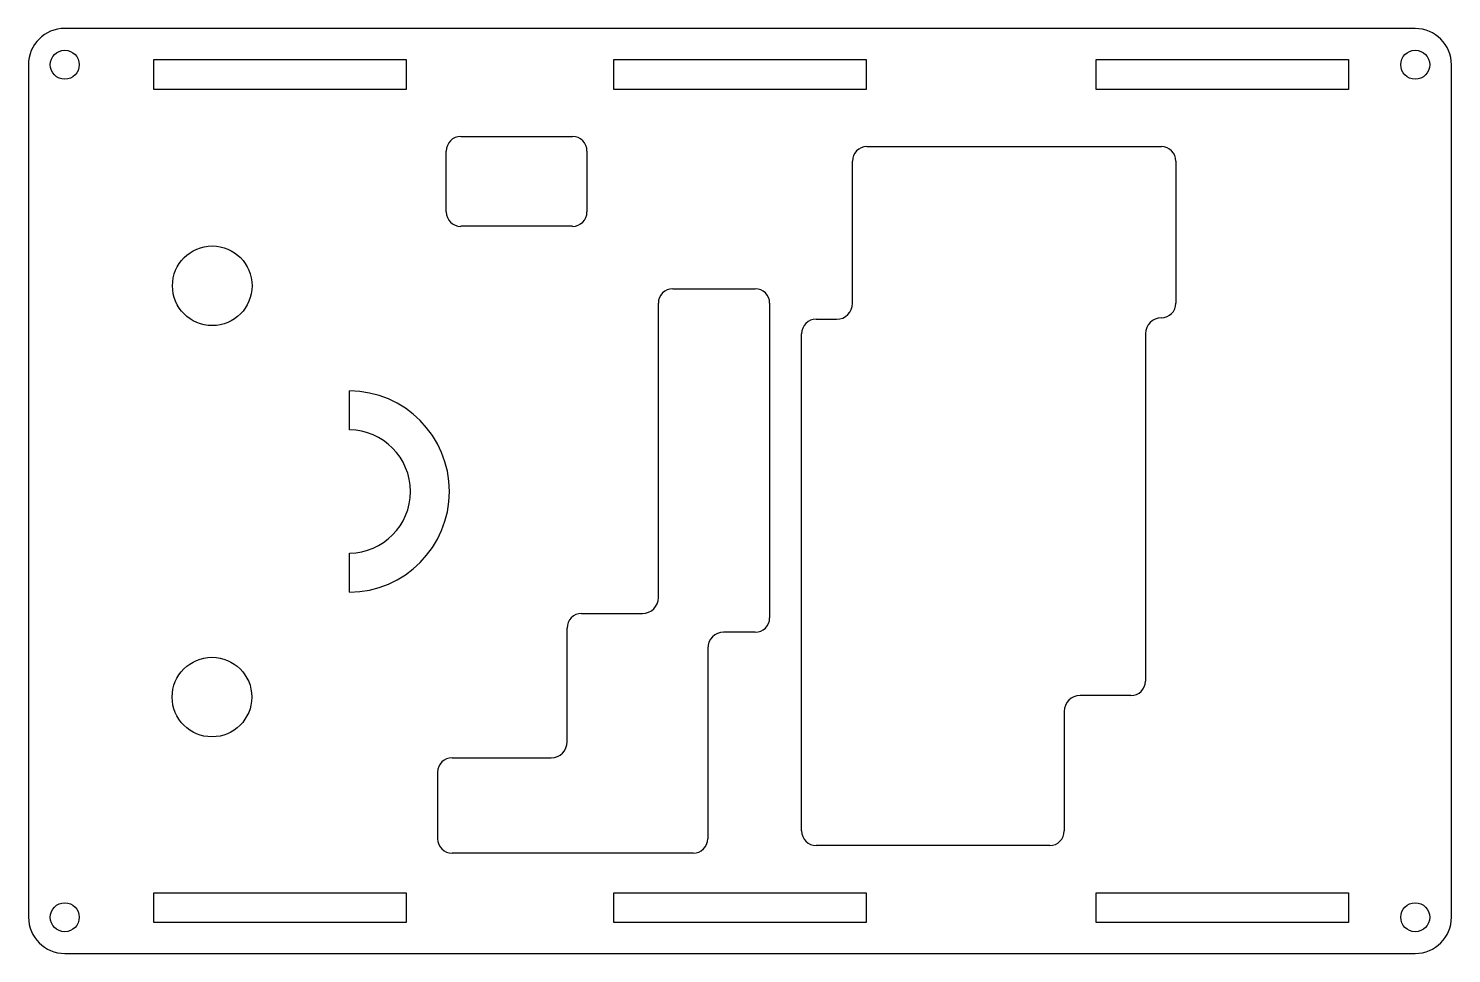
# Model space of a CAD drawing. Header units: millimetres. Extents: x -70 to 70, y -46 to 46.
import ezdxf

# ---------------------------------------------------------------- set-up
doc = ezdxf.new("R2010")
doc.units = ezdxf.units.MM
doc.layers.add('CUTOUTS', color=1, linetype='CONTINUOUS')
doc.layers.add('PERIMETER', color=5, linetype='CONTINUOUS')

msp = doc.modelspace()

# ---------------------------------------------------------------- linework, layer by layer
at = {"layer": 'CUTOUTS'}
for p, q in [((-57.72, 39.57), (-57.72, 42.52)), ((-57.72, 42.52), (-32.87, 42.52)), ((-32.87, 42.52), (-32.87, 39.57)), ((-12.42, 39.57), (-12.42, 42.52)), ((-12.42, 42.52), (12.43, 42.52)), ((12.43, 42.52), (12.43, 39.57)), ((35.08, 39.57), (35.08, 42.52)), ((35.08, 42.52), (59.93, 42.52)), ((59.93, 42.52), (59.93, 39.57)), ((-32.87, 39.57), (-57.72, 39.57)), ((12.43, 39.57), (-12.42, 39.57)), ((59.93, 39.57), (35.08, 39.57)), ((-27.5, 34.93), (-16.5, 34.93)), ((12.5, 33.93), (41.5, 33.93)), ((-28.93, 27.5), (-28.93, 33.5)), ((-15.08, 33.5), (-15.08, 27.5)), ((11.08, 18.5), (11.08, 32.5)), ((42.93, 32.5), (42.93, 18.5)), ((-16.5, 26.08), (-27.5, 26.08)), ((-6.61, 19.93), (1.49, 19.93)), ((-8.04, -10.5), (-8.04, 18.5)), ((2.91, 18.5), (2.91, -12.49)), ((7.5, 16.93), (9.5, 16.93)), ((6.07, -33.5), (6.07, 15.5)), ((39.93, 15.5), (39.93, -18.73)), ((-38.47, 6.03), (-38.47, 9.88)), ((-38.47, -9.97), (-38.47, -6.12)), ((-15.6, -12.08), (-9.61, -12.08)), ((-17.02, -24.71), (-17.02, -13.5)), ((1.49, -13.91), (-1.61, -13.91)), ((-3.18, -15.49), (-3.18, -34.26)), ((38.5, -20.15), (33.5, -20.15)), ((31.93, -21.73), (31.93, -33.5)), ((-28.35, -26.28), (-18.6, -26.28)), ((-29.77, -34.26), (-29.77, -27.71)), ((30.5, -34.93), (7.5, -34.93)), ((-4.61, -35.68), (-28.35, -35.68)), ((-57.72, -39.58), (-32.87, -39.58)), ((-57.72, -42.53), (-57.72, -39.58)), ((-32.87, -39.58), (-32.87, -42.53)), ((-12.42, -39.58), (12.43, -39.58)), ((-12.42, -42.53), (-12.42, -39.58)), ((12.43, -39.58), (12.43, -42.53)), ((35.08, -42.53), (35.08, -39.58)), ((35.08, -39.58), (59.93, -39.58)), ((59.93, -39.58), (59.93, -42.53)), ((-32.87, -42.53), (-57.72, -42.53)), ((12.43, -42.53), (-12.42, -42.53)), ((59.93, -42.53), (35.08, -42.53))]:
    msp.add_line(p, q, dxfattribs=at)
for centre, radius in [((-66.5, 42), 1.43), ((66.5, 42), 1.43), ((-51.97, 20.22), 3.92), ((-52, -20.3), 3.92), ((-66.5, -42), 1.43), ((66.5, -42), 1.43)]:
    msp.add_circle(centre, radius, dxfattribs=at)
for centre, radius, start, end in [((-27.5, 33.5), 1.43, 90, 180), ((-16.5, 33.5), 1.43, 0, 90), ((12.5, 32.5), 1.43, 90, 180), ((41.5, 32.5), 1.43, 0, 90), ((-27.5, 27.5), 1.43, 180, 270), ((-16.5, 27.5), 1.43, -90, 0), ((-6.61, 18.5), 1.43, 90, 180), ((1.49, 18.5), 1.43, 0, 90), ((9.5, 18.5), 1.58, -90, 0), ((41.5, 18.5), 1.43, -90, 0), ((7.5, 15.5), 1.43, 90, 180), ((41.5, 15.5), 1.57, 90, 180), ((-38.54, -0.05), 9.92, -89.567, 89.567), ((-38.54, -0.05), 6.08, -89.2926, 89.2926), ((-9.61, -10.5), 1.57, 270, 360), ((-15.6, -13.5), 1.43, 90, 180), ((1.49, -12.49), 1.43, -90, 0), ((-1.61, -15.49), 1.57, 90, 180), ((38.5, -18.73), 1.43, -90, 0), ((33.5, -21.73), 1.57, 90, 180), ((-18.6, -24.71), 1.57, -90, 0), ((-28.35, -27.71), 1.43, 90, 180), ((7.5, -33.5), 1.43, 180, 270), ((30.5, -33.5), 1.43, -90, 0), ((-28.35, -34.26), 1.43, 180, 270), ((-4.61, -34.26), 1.43, -90, 0)]:
    msp.add_arc(centre, radius, start, end, dxfattribs=at)
at = {"layer": 'PERIMETER'}
for p, q in [((66.5, 45.57), (-66.5, 45.57)), ((-70.07, 42), (-70.07, -42)), ((70.08, -42), (70.08, 42)), ((-66.5, -45.58), (66.5, -45.58))]:
    msp.add_line(p, q, dxfattribs=at)
for centre, radius, start, end in [((-66.5, 42), 3.58, 90, 180), ((66.5, 42), 3.57, 0, 90), ((-66.5, -42), 3.57, 180, 270), ((66.5, -42), 3.57, -90, 0)]:
    msp.add_arc(centre, radius, start, end, dxfattribs=at)

doc.saveas('drawing.dxf')
